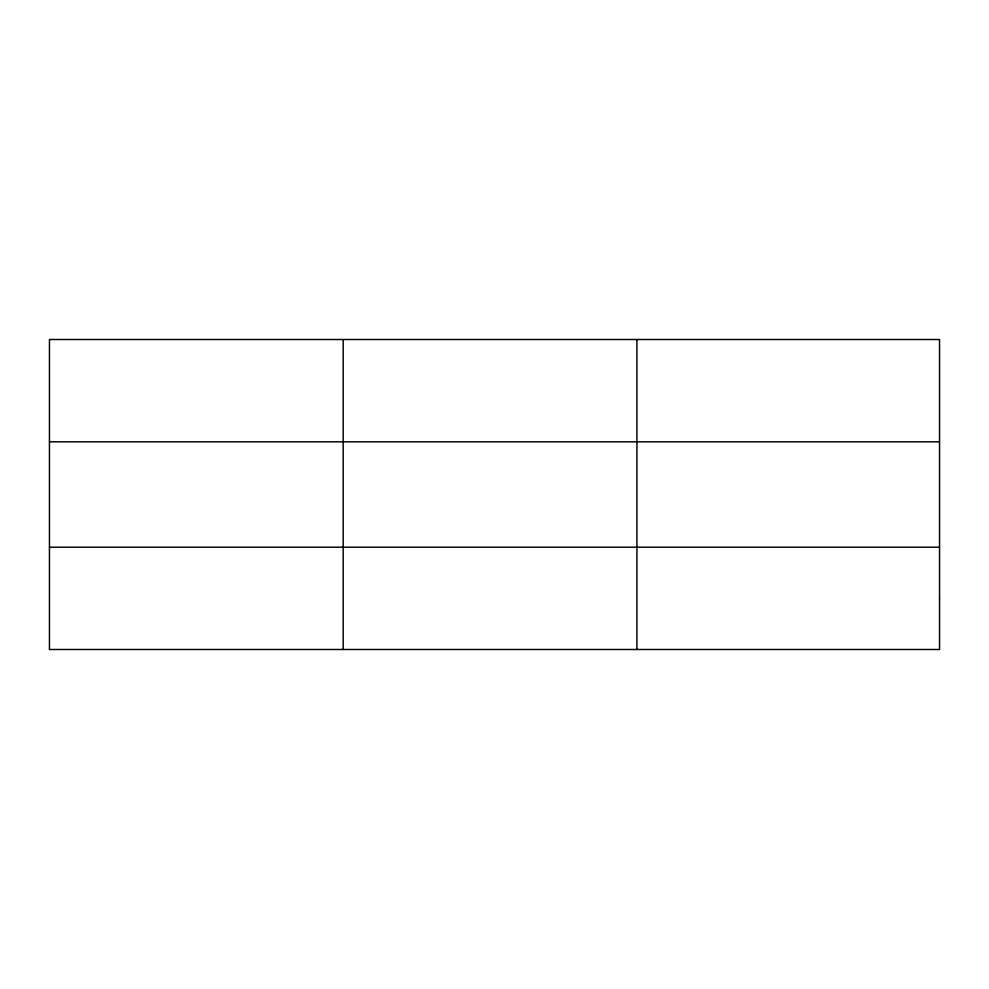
<?xml version="1.0" encoding="UTF-8"?>
<svg xmlns="http://www.w3.org/2000/svg" width="989" height="989" viewBox="0 0 989 989"><rect width="100%" height="100%" fill="white"/><g stroke="black" fill="none" stroke-linecap="round" stroke-linejoin="round"><path stroke-width="1.48" d="M343.183 339.511L343.183 649.489M636.916 339.511L636.916 649.489M49.45 441.799L939.55 441.799M49.45 547.201L939.55 547.201M939.55 598.345L939.55 649.489L49.45 649.489L49.45 339.511L939.55 339.511L939.55 598.345"/></g></svg>
